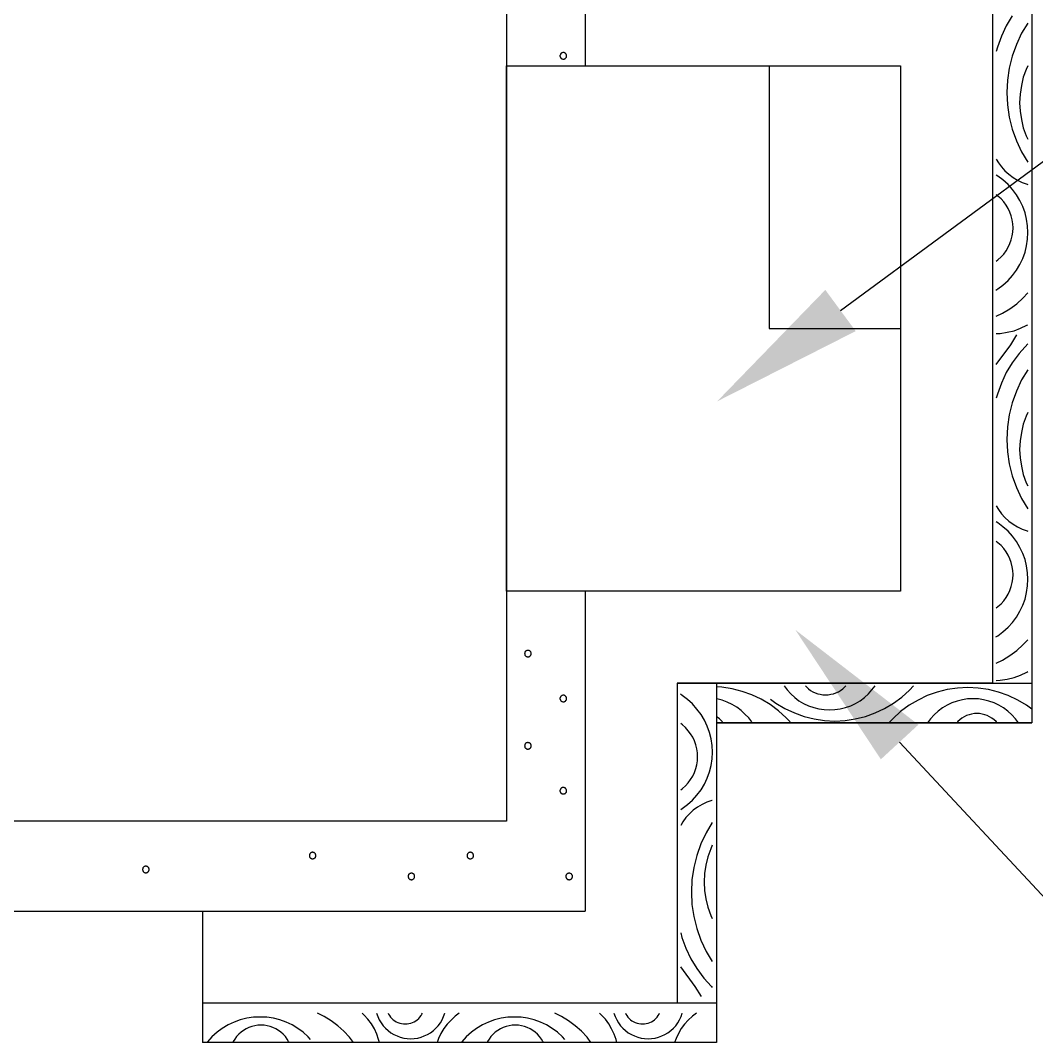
# Model space of a CAD drawing. Header units: metres. Extents: x 0 to 420, y 0 to 297.
# Drawn here: x 52.5 to 105, y 149 to 201.8 of the extents above; entities that cross this region are included whole.
import ezdxf

# ---------------------------------------------------------------- set-up
doc = ezdxf.new("R2010")
doc.units = ezdxf.units.M

msp = doc.modelspace()

# ---------------------------------------------------------------- linework, layer by layer
for p, q in [((81.68, 216.43), (81.68, 199.5)), ((77.61, 211.39), (77.61, 160.47)), ((104.76, 206.29), (104.76, 165.56)), ((102.73, 204.26), (102.73, 167.6)), ((94.88, 186.85), (115.13, 201.77)), ((103.75, 202.07), (103.44, 201.56)), ((104.55, 201.7), (104.23, 201.18)), ((103.44, 201.56), (103.19, 201.02)), ((104.23, 201.18), (103.96, 200.6)), ((103.19, 201.02), (102.98, 200.45)), ((80.42, 200.12), (80.41, 200.1)), ((80.43, 200.13), (80.42, 200.12)), ((80.44, 200.14), (80.43, 200.13)), ((80.46, 200.15), (80.44, 200.14)), ((80.47, 200.16), (80.46, 200.15)), ((80.49, 200.17), (80.47, 200.16)), ((80.5, 200.17), (80.49, 200.17)), ((80.52, 200.18), (80.5, 200.17)), ((80.54, 200.18), (80.52, 200.18)), ((80.55, 200.18), (80.54, 200.18)), ((80.57, 200.18), (80.55, 200.18)), ((80.59, 200.18), (80.57, 200.18)), ((80.6, 200.17), (80.59, 200.18)), ((80.62, 200.17), (80.6, 200.17)), ((80.63, 200.16), (80.62, 200.17)), ((80.65, 200.15), (80.63, 200.16)), ((80.66, 200.14), (80.65, 200.15)), ((80.67, 200.13), (80.66, 200.14)), ((80.68, 200.12), (80.67, 200.13)), ((80.69, 200.1), (80.68, 200.12)), ((102.98, 200.45), (102.92, 200.23)), ((103.96, 200.6), (103.75, 200)), ((80.39, 200.04), (80.38, 200.03)), ((80.38, 200.03), (80.38, 200.01)), ((80.38, 200.01), (80.38, 199.99)), ((80.38, 200.01), (80.38, 200.01)), ((80.38, 199.99), (80.39, 199.98)), ((80.4, 200.07), (80.39, 200.06)), ((80.39, 200.06), (80.39, 200.04)), ((80.39, 199.98), (80.39, 199.96)), ((80.39, 199.96), (80.4, 199.94)), ((80.41, 200.1), (80.4, 200.09)), ((80.4, 200.09), (80.4, 200.07)), ((80.4, 199.94), (80.4, 199.93)), ((80.4, 199.93), (80.41, 199.91)), ((80.41, 199.91), (80.42, 199.9)), ((80.42, 199.9), (80.43, 199.89)), ((80.43, 199.89), (80.44, 199.88)), ((80.44, 199.88), (80.46, 199.87)), ((80.46, 199.87), (80.47, 199.86)), ((80.47, 199.86), (80.49, 199.85)), ((80.49, 199.85), (80.5, 199.85)), ((80.5, 199.85), (80.52, 199.84)), ((80.52, 199.84), (80.54, 199.84)), ((80.54, 199.84), (80.55, 199.84)), ((80.55, 199.84), (80.57, 199.84)), ((80.57, 199.84), (80.59, 199.84)), ((80.59, 199.84), (80.6, 199.85)), ((80.6, 199.85), (80.62, 199.85)), ((80.62, 199.85), (80.63, 199.86)), ((80.63, 199.86), (80.65, 199.87)), ((80.65, 199.87), (80.66, 199.88)), ((80.66, 199.88), (80.67, 199.89)), ((80.67, 199.89), (80.68, 199.9)), ((80.68, 199.9), (80.69, 199.91)), ((80.7, 200.09), (80.69, 200.1)), ((80.69, 199.91), (80.7, 199.93)), ((80.71, 200.07), (80.7, 200.09)), ((80.7, 199.93), (80.71, 199.94)), ((80.71, 200.06), (80.71, 200.07)), ((80.72, 200.04), (80.71, 200.06)), ((80.71, 199.96), (80.72, 199.98)), ((80.71, 199.94), (80.71, 199.96)), ((80.72, 200.03), (80.72, 200.04)), ((80.72, 200.01), (80.72, 200.03)), ((80.72, 199.99), (80.72, 200.01)), ((80.72, 200.01), (80.72, 200.01)), ((80.72, 199.98), (80.72, 199.99)), ((103.75, 200), (103.59, 199.38)), ((77.61, 172.35), (77.61, 199.5)), ((77.61, 199.5), (97.98, 199.5)), ((91.19, 199.5), (91.19, 185.93)), ((97.98, 199.5), (97.98, 172.35)), ((103.59, 199.38), (103.5, 198.75)), ((104.47, 199.31), (104.32, 198.9)), ((104.55, 199.49), (104.47, 199.31)), ((103.5, 198.75), (103.47, 198.11)), ((104.32, 198.9), (104.22, 198.47)), ((103.47, 198.11), (103.5, 197.48)), ((104.15, 198.03), (104.13, 197.59)), ((104.22, 198.47), (104.15, 198.03)), ((103.5, 197.48), (103.59, 196.84)), ((104.13, 197.59), (104.15, 197.15)), ((104.15, 197.15), (104.22, 196.72)), ((103.59, 196.84), (103.75, 196.23)), ((104.22, 196.72), (104.32, 196.29)), ((103.75, 196.23), (103.96, 195.62)), ((104.32, 196.29), (104.47, 195.88)), ((103.96, 195.62), (104.23, 195.05)), ((104.47, 195.88), (104.55, 195.7)), ((104.23, 195.05), (104.55, 194.52)), ((102.92, 194.67), (103.03, 194.48)), ((103.03, 194.48), (103.19, 194.27)), ((103, 193.8), (102.92, 193.85)), ((103.27, 193.6), (103, 193.8)), ((103.19, 194.27), (103.37, 194.07)), ((103.37, 194.07), (103.57, 193.89)), ((103.57, 193.89), (103.79, 193.73)), ((103.53, 193.36), (103.27, 193.6)), ((103.76, 193.11), (103.53, 193.36)), ((103.79, 193.73), (104.02, 193.59)), ((104.02, 193.59), (104.26, 193.47)), ((104.26, 193.47), (104.52, 193.38)), ((104.52, 193.38), (104.55, 193.37)), ((103.01, 192.76), (102.92, 192.84)), ((103.17, 192.62), (103.01, 192.76)), ((103.97, 192.83), (103.76, 193.11)), ((104.14, 192.54), (103.97, 192.83)), ((77.61, 192.46), (77.61, 160.47)), ((103.31, 192.47), (103.17, 192.62)), ((103.43, 192.3), (103.31, 192.47)), ((103.54, 192.12), (103.43, 192.3)), ((104.29, 192.23), (104.14, 192.54)), ((104.41, 191.9), (104.29, 192.23)), ((103.63, 191.94), (103.54, 192.12)), ((103.7, 191.74), (103.63, 191.94)), ((103.75, 191.54), (103.7, 191.74)), ((104.49, 191.57), (104.41, 191.9)), ((103.78, 191.33), (103.75, 191.54)), ((103.79, 191.12), (103.78, 191.33)), ((104.54, 191.23), (104.49, 191.57)), ((104.56, 190.88), (104.54, 191.23)), ((103.7, 190.51), (103.75, 190.71)), ((103.75, 190.71), (103.78, 190.91)), ((103.78, 190.91), (103.79, 191.12)), ((104.54, 190.54), (104.56, 190.88)), ((103.43, 189.94), (103.54, 190.12)), ((103.54, 190.12), (103.63, 190.31)), ((103.63, 190.31), (103.7, 190.51)), ((104.41, 189.86), (104.49, 190.2)), ((104.49, 190.2), (104.54, 190.54)), ((103.01, 189.48), (103.17, 189.62)), ((103.17, 189.62), (103.31, 189.77)), ((103.31, 189.77), (103.43, 189.94)), ((104.29, 189.54), (104.41, 189.86)), ((102.92, 189.41), (103.01, 189.48)), ((103.97, 188.93), (104.14, 189.23)), ((104.14, 189.23), (104.29, 189.54)), ((103.53, 188.4), (103.76, 188.66)), ((103.76, 188.66), (103.97, 188.93)), ((102.9, 187.9), (103, 187.97)), ((103, 187.97), (103.27, 188.17)), ((103.27, 188.17), (103.53, 188.4)), ((103.98, 187.2), (104.3, 187.5)), ((104.3, 187.5), (104.55, 187.77)), ((103.24, 186.71), (103.62, 186.94)), ((103.62, 186.94), (103.98, 187.2)), ((102.92, 186.56), (103.24, 186.71)), ((91.19, 185.93), (97.98, 185.93)), ((103.84, 185.81), (104.18, 185.94)), ((104.18, 185.94), (104.51, 186.09)), ((104.51, 186.09), (104.55, 186.11)), ((102.92, 185.66), (103.13, 185.67)), ((103.13, 185.67), (103.49, 185.73)), ((103.49, 185.73), (103.84, 185.81)), ((103.67, 185.09), (103.99, 185.6)), ((102.92, 184.07), (103.67, 185.09)), ((104.55, 185.13), (104.11, 184.64)), ((104.11, 184.64), (103.75, 184.16)), ((103.75, 184.16), (103.44, 183.65)), ((104.55, 183.79), (104.23, 183.27)), ((103.44, 183.65), (103.19, 183.1)), ((104.23, 183.27), (103.96, 182.69)), ((103.19, 183.1), (102.98, 182.54)), ((103.96, 182.69), (103.75, 182.09)), ((102.98, 182.54), (102.92, 182.32)), ((103.75, 182.09), (103.59, 181.47)), ((103.59, 181.47), (103.5, 180.84)), ((104.47, 181.4), (104.32, 180.99)), ((104.55, 181.58), (104.47, 181.4)), ((103.5, 180.84), (103.47, 180.2)), ((104.32, 180.99), (104.22, 180.56)), ((103.47, 180.2), (103.5, 179.56)), ((104.15, 180.12), (104.13, 179.68)), ((104.22, 180.56), (104.15, 180.12)), ((103.5, 179.56), (103.59, 178.93)), ((104.13, 179.68), (104.15, 179.24)), ((104.15, 179.24), (104.22, 178.81)), ((103.59, 178.93), (103.75, 178.31)), ((104.22, 178.81), (104.32, 178.38)), ((103.75, 178.31), (103.96, 177.71)), ((104.32, 178.38), (104.47, 177.96)), ((104.47, 177.96), (104.55, 177.79)), ((103.96, 177.71), (104.23, 177.14)), ((104.23, 177.14), (104.55, 176.61)), ((102.92, 176.76), (103.03, 176.57)), ((103.03, 176.57), (103.19, 176.36)), ((103.19, 176.36), (103.37, 176.16)), ((103, 175.89), (102.92, 175.94)), ((103.27, 175.68), (103, 175.89)), ((103.37, 176.16), (103.57, 175.98)), ((103.57, 175.98), (103.79, 175.82)), ((103.79, 175.82), (104.02, 175.68)), ((103.53, 175.45), (103.27, 175.68)), ((103.76, 175.2), (103.53, 175.45)), ((104.02, 175.68), (104.26, 175.56)), ((104.26, 175.56), (104.52, 175.47)), ((104.52, 175.47), (104.55, 175.46)), ((103.01, 174.85), (102.92, 174.92)), ((103.17, 174.71), (103.01, 174.85)), ((103.97, 174.92), (103.76, 175.2)), ((104.14, 174.62), (103.97, 174.92)), ((103.31, 174.56), (103.17, 174.71)), ((103.43, 174.39), (103.31, 174.56)), ((103.54, 174.21), (103.43, 174.39)), ((104.29, 174.31), (104.14, 174.62)), ((104.41, 173.99), (104.29, 174.31)), ((103.63, 174.02), (103.54, 174.21)), ((103.7, 173.83), (103.63, 174.02)), ((103.75, 173.62), (103.7, 173.83)), ((104.49, 173.66), (104.41, 173.99)), ((103.78, 173.42), (103.75, 173.62)), ((103.79, 173.21), (103.78, 173.42)), ((103.78, 173), (103.79, 173.21)), ((104.54, 173.31), (104.49, 173.66)), ((104.56, 172.97), (104.54, 173.31)), ((103.7, 172.59), (103.75, 172.8)), ((103.75, 172.8), (103.78, 173)), ((104.54, 172.63), (104.56, 172.97)), ((97.98, 172.35), (77.61, 172.35)), ((81.68, 172.35), (81.68, 155.83)), ((103.43, 172.03), (103.54, 172.21)), ((103.54, 172.21), (103.63, 172.4)), ((103.63, 172.4), (103.7, 172.59)), ((104.41, 171.95), (104.49, 172.29)), ((104.49, 172.29), (104.54, 172.63)), ((103.01, 171.57), (103.17, 171.71)), ((103.17, 171.71), (103.31, 171.86)), ((103.31, 171.86), (103.43, 172.03)), ((104.14, 171.32), (104.29, 171.63)), ((104.29, 171.63), (104.41, 171.95)), ((102.92, 171.5), (103.01, 171.57)), ((103.97, 171.02), (104.14, 171.32)), ((103.53, 170.49), (103.76, 170.74)), ((103.76, 170.74), (103.97, 171.02)), ((102.9, 169.99), (103, 170.05)), ((103, 170.05), (103.27, 170.26)), ((103.27, 170.26), (103.53, 170.49)), ((103.98, 169.29), (104.3, 169.59)), ((104.3, 169.59), (104.55, 169.85)), ((78.56, 169.15), (78.55, 169.13)), ((78.55, 169.13), (78.56, 169.12)), ((78.55, 169.13), (78.55, 169.13)), ((78.57, 169.2), (78.56, 169.18)), ((78.56, 169.18), (78.56, 169.17)), ((78.56, 169.17), (78.56, 169.15)), ((78.56, 169.12), (78.56, 169.1)), ((78.56, 169.1), (78.56, 169.08)), ((78.56, 169.08), (78.57, 169.07)), ((78.58, 169.23), (78.57, 169.21)), ((78.57, 169.21), (78.57, 169.2)), ((78.57, 169.07), (78.57, 169.05)), ((78.57, 169.05), (78.58, 169.04)), ((78.59, 169.24), (78.58, 169.23)), ((78.58, 169.04), (78.59, 169.03)), ((78.6, 169.25), (78.59, 169.24)), ((78.59, 169.03), (78.6, 169.01)), ((78.62, 169.26), (78.6, 169.25)), ((78.6, 169.01), (78.62, 169)), ((78.63, 169.27), (78.62, 169.26)), ((78.62, 169), (78.63, 168.99)), ((78.64, 169.28), (78.63, 169.27)), ((78.63, 168.99), (78.64, 168.98)), ((78.66, 169.29), (78.64, 169.28)), ((78.64, 168.98), (78.66, 168.98)), ((78.68, 169.3), (78.66, 169.29)), ((78.66, 168.98), (78.68, 168.97)), ((78.69, 169.3), (78.68, 169.3)), ((78.68, 168.97), (78.69, 168.97)), ((78.71, 169.3), (78.69, 169.3)), ((78.69, 168.97), (78.71, 168.96)), ((78.72, 169.3), (78.71, 169.3)), ((78.71, 168.96), (78.72, 168.96)), ((78.74, 169.3), (78.72, 169.3)), ((78.72, 168.96), (78.74, 168.96)), ((78.76, 169.3), (78.74, 169.3)), ((78.74, 168.96), (78.76, 168.97)), ((78.77, 169.3), (78.76, 169.3)), ((78.76, 168.97), (78.77, 168.97)), ((78.79, 169.29), (78.77, 169.3)), ((78.77, 168.97), (78.79, 168.98)), ((78.8, 169.28), (78.79, 169.29)), ((78.79, 168.98), (78.8, 168.98)), ((78.82, 169.27), (78.8, 169.28)), ((78.8, 168.98), (78.82, 168.99)), ((78.83, 169.26), (78.82, 169.27)), ((78.82, 168.99), (78.83, 169)), ((78.84, 169.25), (78.83, 169.26)), ((78.83, 169), (78.84, 169.01)), ((78.86, 169.24), (78.84, 169.25)), ((78.84, 169.01), (78.86, 169.03)), ((78.87, 169.23), (78.86, 169.24)), ((78.86, 169.03), (78.87, 169.04)), ((78.87, 169.21), (78.87, 169.23)), ((78.88, 169.2), (78.87, 169.21)), ((78.87, 169.05), (78.88, 169.07)), ((78.87, 169.04), (78.87, 169.05)), ((78.89, 169.18), (78.88, 169.2)), ((78.88, 169.07), (78.89, 169.08)), ((78.89, 169.17), (78.89, 169.18)), ((78.89, 169.15), (78.89, 169.17)), ((78.89, 169.13), (78.89, 169.15)), ((78.89, 169.12), (78.89, 169.13)), ((78.89, 169.13), (78.89, 169.13)), ((78.89, 169.1), (78.89, 169.12)), ((78.89, 169.08), (78.89, 169.1)), ((103.24, 168.8), (103.62, 169.03)), ((103.62, 169.03), (103.98, 169.29)), ((102.92, 168.64), (103.24, 168.8)), ((103.49, 167.81), (103.84, 167.9)), ((103.84, 167.9), (104.18, 168.02)), ((104.18, 168.02), (104.51, 168.18)), ((104.51, 168.18), (104.55, 168.2)), ((102.73, 167.6), (86.43, 167.6)), ((86.43, 167.6), (104.76, 167.6)), ((86.43, 167.6), (86.43, 151.08)), ((88.46, 167.6), (88.46, 149.04)), ((88.74, 167.39), (88.46, 167.41)), ((89.27, 167.31), (88.74, 167.39)), ((91.96, 167.47), (92.12, 167.26)), ((93.06, 167.47), (93.12, 167.41)), ((93.12, 167.41), (93.22, 167.32)), ((94.99, 167.32), (95.09, 167.41)), ((95.09, 167.41), (95.15, 167.47)), ((96.5, 167.26), (96.66, 167.47)), ((98.44, 167.25), (98.65, 167.47)), ((101.45, 167.38), (100.92, 167.35)), ((101.99, 167.35), (101.45, 167.38)), ((102.92, 167.75), (103.13, 167.76)), ((103.13, 167.76), (103.49, 167.81)), ((80.4, 166.88), (80.39, 166.86)), ((80.39, 166.86), (80.39, 166.84)), ((80.41, 166.9), (80.4, 166.89)), ((80.4, 166.89), (80.4, 166.88)), ((80.42, 166.92), (80.41, 166.9)), ((80.43, 166.93), (80.42, 166.92)), ((80.44, 166.94), (80.43, 166.93)), ((80.46, 166.95), (80.44, 166.94)), ((80.47, 166.96), (80.46, 166.95)), ((80.49, 166.97), (80.47, 166.96)), ((80.5, 166.97), (80.49, 166.97)), ((80.52, 166.98), (80.5, 166.97)), ((80.54, 166.98), (80.52, 166.98)), ((80.55, 166.98), (80.54, 166.98)), ((80.57, 166.98), (80.55, 166.98)), ((80.59, 166.98), (80.57, 166.98)), ((80.6, 166.97), (80.59, 166.98)), ((80.62, 166.97), (80.6, 166.97)), ((80.63, 166.96), (80.62, 166.97)), ((80.65, 166.95), (80.63, 166.96)), ((80.66, 166.94), (80.65, 166.95)), ((80.67, 166.93), (80.66, 166.94)), ((80.68, 166.92), (80.67, 166.93)), ((80.69, 166.9), (80.68, 166.92)), ((80.7, 166.89), (80.69, 166.9)), ((80.71, 166.88), (80.7, 166.89)), ((80.71, 166.86), (80.71, 166.88)), ((80.72, 166.84), (80.71, 166.86)), ((86.7, 166.96), (86.6, 167.03)), ((86.97, 166.76), (86.7, 166.96)), ((89.79, 167.18), (89.27, 167.31)), ((90.3, 167), (89.79, 167.18)), ((90.78, 166.77), (90.3, 167)), ((92.12, 167.26), (92.3, 167.06)), ((92.3, 167.06), (92.51, 166.87)), ((92.51, 166.87), (92.73, 166.7)), ((93.22, 167.32), (93.33, 167.23)), ((93.33, 167.23), (93.45, 167.16)), ((93.45, 167.16), (93.57, 167.11)), ((93.57, 167.11), (93.7, 167.06)), ((93.7, 167.06), (93.83, 167.03)), ((93.83, 167.03), (93.97, 167.01)), ((93.97, 167.01), (94.11, 167)), ((94.11, 167), (94.24, 167.01)), ((94.24, 167.01), (94.38, 167.03)), ((94.38, 167.03), (94.51, 167.06)), ((94.51, 167.06), (94.64, 167.11)), ((94.64, 167.11), (94.77, 167.16)), ((94.77, 167.16), (94.88, 167.23)), ((94.88, 167.23), (94.99, 167.32)), ((95.89, 166.7), (96.11, 166.87)), ((96.11, 166.87), (96.32, 167.06)), ((96.32, 167.06), (96.5, 167.26)), ((97.61, 166.57), (98.05, 166.89)), ((98.05, 166.89), (98.44, 167.25)), ((99.36, 166.96), (98.88, 166.73)), ((99.87, 167.14), (99.36, 166.96)), ((100.39, 167.27), (99.87, 167.14)), ((100.92, 167.35), (100.39, 167.27)), ((102.52, 167.27), (101.99, 167.35)), ((103.04, 167.14), (102.52, 167.27)), ((103.54, 166.96), (103.04, 167.14)), ((104.03, 166.73), (103.54, 166.96)), ((80.39, 166.84), (80.38, 166.83)), ((80.38, 166.83), (80.38, 166.81)), ((80.38, 166.81), (80.38, 166.79)), ((80.38, 166.81), (80.38, 166.81)), ((80.38, 166.79), (80.39, 166.78)), ((80.39, 166.78), (80.39, 166.76)), ((80.39, 166.76), (80.4, 166.75)), ((80.4, 166.75), (80.4, 166.73)), ((80.4, 166.73), (80.41, 166.72)), ((80.41, 166.72), (80.42, 166.7)), ((80.42, 166.7), (80.43, 166.69)), ((80.43, 166.69), (80.44, 166.68)), ((80.44, 166.68), (80.46, 166.67)), ((80.46, 166.67), (80.47, 166.66)), ((80.47, 166.66), (80.49, 166.65)), ((80.49, 166.65), (80.5, 166.65)), ((80.5, 166.65), (80.52, 166.64)), ((80.52, 166.64), (80.54, 166.64)), ((80.54, 166.64), (80.55, 166.64)), ((80.55, 166.64), (80.57, 166.64)), ((80.57, 166.64), (80.59, 166.64)), ((80.59, 166.64), (80.6, 166.65)), ((80.6, 166.65), (80.62, 166.65)), ((80.62, 166.65), (80.63, 166.66)), ((80.63, 166.66), (80.65, 166.67)), ((80.65, 166.67), (80.66, 166.68)), ((80.66, 166.68), (80.67, 166.69)), ((80.67, 166.69), (80.68, 166.7)), ((80.68, 166.7), (80.69, 166.72)), ((80.69, 166.72), (80.7, 166.73)), ((80.7, 166.73), (80.71, 166.75)), ((80.71, 166.76), (80.72, 166.78)), ((80.71, 166.75), (80.71, 166.76)), ((80.72, 166.83), (80.72, 166.84)), ((80.72, 166.81), (80.72, 166.83)), ((80.72, 166.79), (80.72, 166.81)), ((80.72, 166.81), (80.72, 166.81)), ((80.72, 166.78), (80.72, 166.79)), ((87.23, 166.53), (86.97, 166.76)), ((87.46, 166.27), (87.23, 166.53)), ((88.49, 166.79), (88.46, 166.8)), ((88.76, 166.72), (88.49, 166.79)), ((89.02, 166.63), (88.76, 166.72)), ((89.28, 166.51), (89.02, 166.63)), ((89.51, 166.37), (89.28, 166.51)), ((89.74, 166.2), (89.51, 166.37)), ((91.24, 166.5), (90.78, 166.77)), ((91.67, 166.18), (91.24, 166.5)), ((91.26, 166.77), (91.54, 166.57)), ((91.54, 166.57), (92, 166.3)), ((92.73, 166.7), (92.97, 166.56)), ((92.97, 166.56), (93.22, 166.44)), ((93.22, 166.44), (93.49, 166.35)), ((93.49, 166.35), (93.76, 166.28)), ((94.86, 166.28), (95.13, 166.35)), ((95.13, 166.35), (95.4, 166.44)), ((95.4, 166.44), (95.65, 166.56)), ((95.65, 166.56), (95.89, 166.7)), ((97.15, 166.3), (97.61, 166.57)), ((98.42, 166.46), (97.98, 166.14)), ((98.88, 166.73), (98.42, 166.46)), ((100.14, 166.33), (99.92, 166.16)), ((100.38, 166.47), (100.14, 166.33)), ((100.63, 166.59), (100.38, 166.47)), ((100.9, 166.68), (100.63, 166.59)), ((101.17, 166.75), (100.9, 166.68)), ((101.44, 166.79), (101.17, 166.75)), ((101.72, 166.8), (101.44, 166.79)), ((102, 166.79), (101.72, 166.8)), ((102.27, 166.75), (102, 166.79)), ((102.54, 166.68), (102.27, 166.75)), ((102.81, 166.59), (102.54, 166.68)), ((103.06, 166.47), (102.81, 166.59)), ((103.3, 166.33), (103.06, 166.47)), ((103.52, 166.16), (103.3, 166.33)), ((104.49, 166.46), (104.03, 166.73)), ((104.76, 166.26), (104.49, 166.46)), ((87.67, 165.99), (87.46, 166.27)), ((87.84, 165.7), (87.67, 165.99)), ((88.51, 165.84), (88.46, 165.87)), ((88.62, 165.76), (88.51, 165.84)), ((89.94, 166.01), (89.74, 166.2)), ((90.13, 165.81), (89.94, 166.01)), ((90.29, 165.6), (90.13, 165.81)), ((92.07, 165.82), (91.67, 166.18)), ((92, 166.3), (92.49, 166.07)), ((92.28, 165.6), (92.07, 165.82)), ((92.49, 166.07), (92.99, 165.89)), ((92.99, 165.89), (93.51, 165.76)), ((93.76, 166.28), (94.03, 166.24)), ((94.03, 166.24), (94.31, 166.23)), ((94.31, 166.23), (94.59, 166.24)), ((94.59, 166.24), (94.86, 166.28)), ((95.64, 165.76), (96.16, 165.89)), ((96.16, 165.89), (96.67, 166.07)), ((96.67, 166.07), (97.15, 166.3)), ((97.98, 166.14), (97.59, 165.78)), ((99.71, 165.97), (99.53, 165.77)), ((99.92, 166.16), (99.71, 165.97)), ((101.15, 165.8), (101.04, 165.71)), ((101.26, 165.87), (101.15, 165.8)), ((101.39, 165.93), (101.26, 165.87)), ((101.52, 165.97), (101.39, 165.93)), ((101.65, 166), (101.52, 165.97)), ((101.79, 166.03), (101.65, 166)), ((101.92, 166.03), (101.79, 166.03)), ((102.06, 166.03), (101.92, 166.03)), ((102.2, 166), (102.06, 166.03)), ((102.33, 165.97), (102.2, 166)), ((102.46, 165.93), (102.33, 165.97)), ((102.58, 165.87), (102.46, 165.93)), ((102.7, 165.8), (102.58, 165.87)), ((102.81, 165.71), (102.7, 165.8)), ((103.73, 165.97), (103.52, 166.16)), ((103.91, 165.77), (103.73, 165.97)), ((86.71, 165.45), (86.62, 165.52)), ((86.87, 165.31), (86.71, 165.45)), ((87.01, 165.15), (86.87, 165.31)), ((87.99, 165.39), (87.84, 165.7)), ((88.11, 165.06), (87.99, 165.39)), ((104.76, 165.56), (88.46, 165.56)), ((88.46, 165.56), (104.76, 165.56)), ((88.72, 165.66), (88.62, 165.76)), ((88.78, 165.6), (88.72, 165.66)), ((93.51, 165.76), (94.04, 165.68)), ((94.04, 165.68), (94.58, 165.65)), ((94.58, 165.65), (95.11, 165.68)), ((95.11, 165.68), (95.64, 165.76)), ((97.59, 165.78), (97.38, 165.56)), ((99.53, 165.77), (99.37, 165.56)), ((100.93, 165.62), (100.88, 165.56)), ((101.04, 165.71), (100.93, 165.62)), ((102.91, 165.62), (102.81, 165.71)), ((102.97, 165.56), (102.91, 165.62)), ((104.07, 165.56), (103.91, 165.77)), ((87.13, 164.99), (87.01, 165.15)), ((87.24, 164.81), (87.13, 164.99)), ((87.33, 164.62), (87.24, 164.81)), ((88.19, 164.73), (88.11, 165.06)), ((78.56, 164.38), (78.55, 164.37)), ((78.55, 164.37), (78.56, 164.35)), ((78.55, 164.37), (78.55, 164.37)), ((78.57, 164.43), (78.56, 164.42)), ((78.56, 164.42), (78.56, 164.4)), ((78.56, 164.4), (78.56, 164.38)), ((78.56, 164.35), (78.56, 164.34)), ((78.56, 164.34), (78.56, 164.32)), ((78.56, 164.32), (78.57, 164.3)), ((78.58, 164.46), (78.57, 164.45)), ((78.57, 164.45), (78.57, 164.43)), ((78.57, 164.3), (78.57, 164.29)), ((78.57, 164.29), (78.58, 164.27)), ((78.59, 164.48), (78.58, 164.46)), ((78.58, 164.27), (78.59, 164.26)), ((78.6, 164.49), (78.59, 164.48)), ((78.59, 164.26), (78.6, 164.25)), ((78.62, 164.5), (78.6, 164.49)), ((78.6, 164.25), (78.62, 164.24)), ((78.63, 164.51), (78.62, 164.5)), ((78.62, 164.24), (78.63, 164.23)), ((78.64, 164.52), (78.63, 164.51)), ((78.63, 164.23), (78.64, 164.22)), ((78.66, 164.52), (78.64, 164.52)), ((78.64, 164.22), (78.66, 164.21)), ((78.68, 164.53), (78.66, 164.52)), ((78.66, 164.21), (78.68, 164.21)), ((78.69, 164.53), (78.68, 164.53)), ((78.68, 164.21), (78.69, 164.2)), ((78.71, 164.54), (78.69, 164.53)), ((78.72, 164.54), (78.71, 164.54)), ((78.74, 164.54), (78.72, 164.54)), ((78.76, 164.53), (78.74, 164.54)), ((78.77, 164.53), (78.76, 164.53)), ((78.76, 164.2), (78.77, 164.21)), ((78.79, 164.52), (78.77, 164.53)), ((78.77, 164.21), (78.79, 164.21)), ((78.8, 164.52), (78.79, 164.52)), ((78.79, 164.21), (78.8, 164.22)), ((78.82, 164.51), (78.8, 164.52)), ((78.8, 164.22), (78.82, 164.23)), ((78.83, 164.5), (78.82, 164.51)), ((78.82, 164.23), (78.83, 164.24)), ((78.84, 164.49), (78.83, 164.5)), ((78.83, 164.24), (78.84, 164.25)), ((78.86, 164.48), (78.84, 164.49)), ((78.84, 164.25), (78.86, 164.26)), ((78.87, 164.46), (78.86, 164.48)), ((78.86, 164.26), (78.87, 164.27)), ((78.87, 164.45), (78.87, 164.46)), ((78.88, 164.43), (78.87, 164.45)), ((78.87, 164.29), (78.88, 164.3)), ((78.87, 164.27), (78.87, 164.29)), ((78.89, 164.42), (78.88, 164.43)), ((78.88, 164.3), (78.89, 164.32)), ((78.89, 164.4), (78.89, 164.42)), ((78.89, 164.38), (78.89, 164.4)), ((78.89, 164.37), (78.89, 164.38)), ((78.89, 164.35), (78.89, 164.37)), ((78.89, 164.37), (78.89, 164.37)), ((78.89, 164.34), (78.89, 164.35)), ((78.89, 164.32), (78.89, 164.34)), ((87.4, 164.42), (87.33, 164.62)), ((87.45, 164.22), (87.4, 164.42)), ((87.48, 164.01), (87.45, 164.22)), ((88.24, 164.39), (88.19, 164.73)), ((88.26, 164.04), (88.24, 164.39)), ((97.93, 164.56), (110.78, 150.75)), ((78.69, 164.2), (78.71, 164.2)), ((78.71, 164.2), (78.72, 164.2)), ((78.72, 164.2), (78.74, 164.2)), ((78.74, 164.2), (78.76, 164.2)), ((87.49, 163.8), (87.48, 164.01)), ((87.48, 163.6), (87.49, 163.8)), ((88.19, 163.36), (88.24, 163.7)), ((88.24, 163.7), (88.26, 164.04)), ((87.33, 162.99), (87.4, 163.19)), ((87.4, 163.19), (87.45, 163.39)), ((87.45, 163.39), (87.48, 163.6)), ((88.11, 163.03), (88.19, 163.36)), ((87.01, 162.46), (87.13, 162.62)), ((87.13, 162.62), (87.24, 162.8)), ((87.24, 162.8), (87.33, 162.99)), ((87.84, 162.39), (87.99, 162.7)), ((87.99, 162.7), (88.11, 163.03)), ((80.4, 162.11), (80.39, 162.09)), ((80.41, 162.14), (80.4, 162.12)), ((80.4, 162.12), (80.4, 162.11)), ((80.42, 162.15), (80.41, 162.14)), ((80.43, 162.17), (80.42, 162.15)), ((80.44, 162.18), (80.43, 162.17)), ((80.46, 162.19), (80.44, 162.18)), ((80.47, 162.19), (80.46, 162.19)), ((80.49, 162.2), (80.47, 162.19)), ((80.5, 162.21), (80.49, 162.2)), ((80.52, 162.21), (80.5, 162.21)), ((80.54, 162.21), (80.52, 162.21)), ((80.55, 162.21), (80.54, 162.21)), ((80.57, 162.21), (80.55, 162.21)), ((80.59, 162.21), (80.57, 162.21)), ((80.6, 162.21), (80.59, 162.21)), ((80.62, 162.2), (80.6, 162.21)), ((80.63, 162.19), (80.62, 162.2)), ((80.65, 162.19), (80.63, 162.19)), ((80.66, 162.18), (80.65, 162.19)), ((80.67, 162.17), (80.66, 162.18)), ((80.68, 162.15), (80.67, 162.17)), ((80.69, 162.14), (80.68, 162.15)), ((80.7, 162.12), (80.69, 162.14)), ((80.71, 162.11), (80.7, 162.12)), ((80.71, 162.09), (80.71, 162.11)), ((86.62, 162.09), (86.71, 162.16)), ((86.71, 162.16), (86.87, 162.3)), ((86.87, 162.3), (87.01, 162.46)), ((87.67, 162.09), (87.84, 162.39)), ((80.39, 162.08), (80.38, 162.06)), ((80.38, 162.06), (80.38, 162.04)), ((80.38, 162.04), (80.38, 162.03)), ((80.38, 162.04), (80.38, 162.04)), ((80.38, 162.03), (80.39, 162.01)), ((80.39, 162.09), (80.39, 162.08)), ((80.39, 162.01), (80.39, 162)), ((80.39, 162), (80.4, 161.98)), ((80.4, 161.98), (80.4, 161.96)), ((80.4, 161.96), (80.41, 161.95)), ((80.41, 161.95), (80.42, 161.94)), ((80.42, 161.94), (80.43, 161.92)), ((80.43, 161.92), (80.44, 161.91)), ((80.44, 161.91), (80.46, 161.9)), ((80.46, 161.9), (80.47, 161.9)), ((80.47, 161.9), (80.49, 161.89)), ((80.49, 161.89), (80.5, 161.88)), ((80.5, 161.88), (80.52, 161.88)), ((80.52, 161.88), (80.54, 161.88)), ((80.54, 161.88), (80.55, 161.88)), ((80.55, 161.88), (80.57, 161.88)), ((80.57, 161.88), (80.59, 161.88)), ((80.59, 161.88), (80.6, 161.88)), ((80.6, 161.88), (80.62, 161.89)), ((80.62, 161.89), (80.63, 161.9)), ((80.63, 161.9), (80.65, 161.9)), ((80.65, 161.9), (80.66, 161.91)), ((80.66, 161.91), (80.67, 161.92)), ((80.67, 161.92), (80.68, 161.94)), ((80.68, 161.94), (80.69, 161.95)), ((80.69, 161.95), (80.7, 161.96)), ((80.7, 161.96), (80.71, 161.98)), ((80.72, 162.08), (80.71, 162.09)), ((80.71, 162), (80.72, 162.01)), ((80.71, 161.98), (80.71, 162)), ((80.72, 162.06), (80.72, 162.08)), ((80.72, 162.04), (80.72, 162.06)), ((80.72, 162.03), (80.72, 162.04)), ((80.72, 162.04), (80.72, 162.04)), ((80.72, 162.01), (80.72, 162.03)), ((87.23, 161.56), (87.46, 161.82)), ((87.46, 161.82), (87.67, 162.09)), ((86.62, 161.08), (86.7, 161.13)), ((86.7, 161.13), (86.97, 161.33)), ((86.97, 161.33), (87.23, 161.56)), ((87.27, 161.04), (87.07, 160.86)), ((87.49, 161.2), (87.27, 161.04)), ((87.72, 161.34), (87.49, 161.2)), ((87.96, 161.45), (87.72, 161.34)), ((88.22, 161.54), (87.96, 161.45)), ((88.25, 161.55), (88.22, 161.54)), ((86.89, 160.66), (86.73, 160.44)), ((87.07, 160.86), (86.89, 160.66)), ((77.61, 160.47), (19.46, 160.47)), ((86.73, 160.44), (86.62, 160.26)), ((88.25, 160.41), (87.93, 159.88)), ((87.93, 159.88), (87.66, 159.3)), ((87.66, 159.3), (87.45, 158.7)), ((88.17, 159.05), (88.02, 158.64)), ((88.25, 159.23), (88.17, 159.05)), ((67.44, 158.76), (67.43, 158.75)), ((67.43, 158.75), (67.43, 158.73)), ((67.43, 158.73), (67.43, 158.71)), ((67.43, 158.71), (67.43, 158.7)), ((67.43, 158.7), (67.43, 158.68)), ((67.43, 158.7), (67.43, 158.7)), ((67.43, 158.68), (67.43, 158.66)), ((67.43, 158.66), (67.43, 158.65)), ((67.43, 158.65), (67.44, 158.63)), ((67.45, 158.78), (67.44, 158.76)), ((67.44, 158.63), (67.45, 158.62)), ((67.46, 158.79), (67.45, 158.78)), ((67.45, 158.62), (67.46, 158.6)), ((67.47, 158.81), (67.46, 158.79)), ((67.46, 158.6), (67.47, 158.59)), ((67.48, 158.82), (67.47, 158.81)), ((67.47, 158.59), (67.48, 158.58)), ((67.49, 158.83), (67.48, 158.82)), ((67.48, 158.58), (67.49, 158.57)), ((67.5, 158.84), (67.49, 158.83)), ((67.49, 158.57), (67.5, 158.56)), ((67.52, 158.85), (67.5, 158.84)), ((67.5, 158.56), (67.52, 158.55)), ((67.53, 158.85), (67.52, 158.85)), ((67.52, 158.55), (67.53, 158.54)), ((67.55, 158.86), (67.53, 158.85)), ((67.53, 158.54), (67.55, 158.54)), ((67.56, 158.86), (67.55, 158.86)), ((67.55, 158.54), (67.56, 158.53)), ((67.58, 158.87), (67.56, 158.86)), ((67.56, 158.53), (67.58, 158.53)), ((67.6, 158.87), (67.58, 158.87)), ((67.58, 158.53), (67.6, 158.53)), ((67.61, 158.87), (67.6, 158.87)), ((67.6, 158.53), (67.61, 158.53)), ((67.63, 158.86), (67.61, 158.87)), ((67.61, 158.53), (67.63, 158.53)), ((67.65, 158.86), (67.63, 158.86)), ((67.63, 158.53), (67.65, 158.54)), ((67.66, 158.85), (67.65, 158.86)), ((67.65, 158.54), (67.66, 158.54)), ((67.68, 158.85), (67.66, 158.85)), ((67.66, 158.54), (67.68, 158.55)), ((67.69, 158.84), (67.68, 158.85)), ((67.68, 158.55), (67.69, 158.56)), ((67.7, 158.83), (67.69, 158.84)), ((67.69, 158.56), (67.7, 158.57)), ((67.72, 158.82), (67.7, 158.83)), ((67.7, 158.57), (67.72, 158.58)), ((67.73, 158.81), (67.72, 158.82)), ((67.72, 158.58), (67.73, 158.59)), ((67.74, 158.79), (67.73, 158.81)), ((67.73, 158.59), (67.74, 158.6)), ((67.75, 158.78), (67.74, 158.79)), ((67.74, 158.6), (67.75, 158.62)), ((67.75, 158.76), (67.75, 158.78)), ((67.76, 158.75), (67.75, 158.76)), ((67.75, 158.63), (67.76, 158.65)), ((67.75, 158.62), (67.75, 158.63)), ((67.76, 158.73), (67.76, 158.75)), ((67.77, 158.71), (67.76, 158.73)), ((67.76, 158.66), (67.77, 158.68)), ((67.76, 158.65), (67.76, 158.66)), ((67.77, 158.7), (67.77, 158.71)), ((67.77, 158.68), (67.77, 158.7)), ((67.77, 158.7), (67.77, 158.7)), ((75.59, 158.76), (75.58, 158.75)), ((75.58, 158.75), (75.58, 158.73)), ((75.58, 158.73), (75.58, 158.71)), ((75.58, 158.71), (75.58, 158.7)), ((75.58, 158.7), (75.58, 158.68)), ((75.58, 158.7), (75.58, 158.7)), ((75.58, 158.68), (75.58, 158.66)), ((75.58, 158.66), (75.58, 158.65)), ((75.58, 158.65), (75.59, 158.63)), ((75.6, 158.78), (75.59, 158.76)), ((75.59, 158.63), (75.6, 158.62)), ((75.61, 158.79), (75.6, 158.78)), ((75.6, 158.62), (75.61, 158.6)), ((75.62, 158.81), (75.61, 158.79)), ((75.61, 158.6), (75.62, 158.59)), ((75.63, 158.82), (75.62, 158.81)), ((75.62, 158.59), (75.63, 158.58)), ((75.64, 158.83), (75.63, 158.82)), ((75.63, 158.58), (75.64, 158.57)), ((75.65, 158.84), (75.64, 158.83)), ((75.64, 158.57), (75.65, 158.56)), ((75.67, 158.85), (75.65, 158.84)), ((75.65, 158.56), (75.67, 158.55)), ((75.68, 158.85), (75.67, 158.85)), ((75.67, 158.55), (75.68, 158.54)), ((75.7, 158.86), (75.68, 158.85)), ((75.68, 158.54), (75.7, 158.54)), ((75.71, 158.86), (75.7, 158.86)), ((75.7, 158.54), (75.71, 158.53)), ((75.73, 158.87), (75.71, 158.86)), ((75.71, 158.53), (75.73, 158.53)), ((75.75, 158.87), (75.73, 158.87)), ((75.73, 158.53), (75.75, 158.53)), ((75.76, 158.87), (75.75, 158.87)), ((75.75, 158.53), (75.76, 158.53)), ((75.78, 158.86), (75.76, 158.87)), ((75.76, 158.53), (75.78, 158.53)), ((75.8, 158.86), (75.78, 158.86)), ((75.78, 158.53), (75.8, 158.54)), ((75.81, 158.85), (75.8, 158.86)), ((75.8, 158.54), (75.81, 158.54)), ((75.83, 158.85), (75.81, 158.85)), ((75.81, 158.54), (75.83, 158.55)), ((75.84, 158.84), (75.83, 158.85)), ((75.83, 158.55), (75.84, 158.56)), ((75.85, 158.83), (75.84, 158.84)), ((75.84, 158.56), (75.85, 158.57)), ((75.87, 158.82), (75.85, 158.83)), ((75.85, 158.57), (75.87, 158.58)), ((75.88, 158.81), (75.87, 158.82)), ((75.87, 158.58), (75.88, 158.59)), ((75.89, 158.79), (75.88, 158.81)), ((75.88, 158.59), (75.89, 158.6)), ((75.9, 158.78), (75.89, 158.79)), ((75.89, 158.6), (75.9, 158.62)), ((75.9, 158.76), (75.9, 158.78)), ((75.91, 158.75), (75.9, 158.76)), ((75.9, 158.63), (75.91, 158.65)), ((75.9, 158.62), (75.9, 158.63)), ((75.91, 158.73), (75.91, 158.75)), ((75.92, 158.71), (75.91, 158.73)), ((75.91, 158.66), (75.92, 158.68)), ((75.91, 158.65), (75.91, 158.66)), ((75.92, 158.7), (75.92, 158.71)), ((75.92, 158.68), (75.92, 158.7)), ((75.92, 158.7), (75.92, 158.7)), ((87.45, 158.7), (87.29, 158.08)), ((88.02, 158.64), (87.92, 158.21)), ((58.82, 158.01), (58.81, 158)), ((58.81, 158), (58.81, 157.98)), ((58.81, 157.98), (58.81, 157.96)), ((58.81, 157.98), (58.81, 157.98)), ((58.81, 157.96), (58.82, 157.95)), ((58.83, 158.06), (58.82, 158.05)), ((58.82, 158.05), (58.82, 158.03)), ((58.82, 158.03), (58.82, 158.01)), ((58.82, 157.95), (58.82, 157.93)), ((58.82, 157.93), (58.82, 157.92)), ((58.82, 157.92), (58.83, 157.9)), ((58.84, 158.08), (58.83, 158.06)), ((58.83, 157.9), (58.84, 157.89)), ((58.85, 158.09), (58.84, 158.08)), ((58.84, 157.89), (58.85, 157.87)), ((58.86, 158.1), (58.85, 158.09)), ((58.85, 157.87), (58.86, 157.86)), ((58.87, 158.11), (58.86, 158.1)), ((58.89, 158.12), (58.87, 158.11)), ((58.9, 158.13), (58.89, 158.12)), ((58.92, 158.14), (58.9, 158.13)), ((58.93, 158.14), (58.92, 158.14)), ((58.95, 158.15), (58.93, 158.14)), ((58.96, 158.15), (58.95, 158.15)), ((58.98, 158.15), (58.96, 158.15)), ((59, 158.15), (58.98, 158.15)), ((59.01, 158.15), (59, 158.15)), ((59.03, 158.14), (59.01, 158.15)), ((59.05, 158.14), (59.03, 158.14)), ((59.06, 158.13), (59.05, 158.14)), ((59.08, 158.12), (59.06, 158.13)), ((59.09, 158.11), (59.08, 158.12)), ((59.1, 158.1), (59.09, 158.11)), ((59.11, 158.09), (59.1, 158.1)), ((59.1, 157.86), (59.11, 157.87)), ((59.12, 158.08), (59.11, 158.09)), ((59.11, 157.87), (59.12, 157.89)), ((59.13, 158.06), (59.12, 158.08)), ((59.12, 157.89), (59.13, 157.9)), ((59.14, 158.05), (59.13, 158.06)), ((59.13, 157.9), (59.14, 157.92)), ((59.14, 158.03), (59.14, 158.05)), ((59.15, 158.01), (59.14, 158.03)), ((59.14, 157.93), (59.15, 157.95)), ((59.14, 157.92), (59.14, 157.93)), ((59.15, 158), (59.15, 158.01)), ((59.15, 157.98), (59.15, 158)), ((59.15, 157.96), (59.15, 157.98)), ((59.15, 157.98), (59.15, 157.98)), ((59.15, 157.95), (59.15, 157.96)), ((87.29, 158.08), (87.2, 157.45)), ((87.92, 158.21), (87.85, 157.77)), ((58.86, 157.86), (58.87, 157.85)), ((58.87, 157.85), (58.89, 157.84)), ((58.89, 157.84), (58.9, 157.83)), ((58.9, 157.83), (58.92, 157.82)), ((58.92, 157.82), (58.93, 157.82)), ((58.93, 157.82), (58.95, 157.81)), ((58.95, 157.81), (58.96, 157.81)), ((58.96, 157.81), (58.98, 157.81)), ((58.98, 157.81), (59, 157.81)), ((59, 157.81), (59.01, 157.81)), ((59.01, 157.81), (59.03, 157.82)), ((59.03, 157.82), (59.05, 157.82)), ((59.05, 157.82), (59.06, 157.83)), ((59.06, 157.83), (59.08, 157.84)), ((59.08, 157.84), (59.09, 157.85)), ((59.09, 157.85), (59.1, 157.86)), ((72.54, 157.64), (72.53, 157.62)), ((72.53, 157.62), (72.54, 157.61)), ((72.53, 157.62), (72.53, 157.62)), ((72.55, 157.69), (72.54, 157.67)), ((72.54, 157.67), (72.54, 157.66)), ((72.54, 157.66), (72.54, 157.64)), ((72.54, 157.61), (72.54, 157.59)), ((72.54, 157.59), (72.54, 157.57)), ((72.54, 157.57), (72.55, 157.56)), ((72.56, 157.72), (72.55, 157.7)), ((72.55, 157.7), (72.55, 157.69)), ((72.55, 157.56), (72.55, 157.54)), ((72.55, 157.54), (72.56, 157.53)), ((72.57, 157.73), (72.56, 157.72)), ((72.56, 157.53), (72.57, 157.51)), ((72.58, 157.74), (72.57, 157.73)), ((72.57, 157.51), (72.58, 157.5)), ((72.6, 157.75), (72.58, 157.74)), ((72.58, 157.5), (72.6, 157.49)), ((72.61, 157.76), (72.6, 157.75)), ((72.6, 157.49), (72.61, 157.48)), ((72.62, 157.77), (72.61, 157.76)), ((72.61, 157.48), (72.62, 157.47)), ((72.64, 157.78), (72.62, 157.77)), ((72.62, 157.47), (72.64, 157.47)), ((72.66, 157.78), (72.64, 157.78)), ((72.64, 157.47), (72.66, 157.46)), ((72.67, 157.79), (72.66, 157.78)), ((72.66, 157.46), (72.67, 157.46)), ((72.69, 157.79), (72.67, 157.79)), ((72.67, 157.46), (72.69, 157.45)), ((72.7, 157.79), (72.69, 157.79)), ((72.69, 157.45), (72.7, 157.45)), ((72.72, 157.79), (72.7, 157.79)), ((72.7, 157.45), (72.72, 157.45)), ((72.74, 157.79), (72.72, 157.79)), ((72.72, 157.45), (72.74, 157.46)), ((72.75, 157.78), (72.74, 157.79)), ((72.74, 157.46), (72.75, 157.46)), ((72.77, 157.78), (72.75, 157.78)), ((72.75, 157.46), (72.77, 157.47)), ((72.78, 157.77), (72.77, 157.78)), ((72.77, 157.47), (72.78, 157.47)), ((72.8, 157.76), (72.78, 157.77)), ((72.78, 157.47), (72.8, 157.48)), ((72.81, 157.75), (72.8, 157.76)), ((72.8, 157.48), (72.81, 157.49)), ((72.82, 157.74), (72.81, 157.75)), ((72.81, 157.49), (72.82, 157.5)), ((72.84, 157.73), (72.82, 157.74)), ((72.82, 157.5), (72.84, 157.51)), ((72.85, 157.72), (72.84, 157.73)), ((72.84, 157.51), (72.85, 157.53)), ((72.85, 157.7), (72.85, 157.72)), ((72.86, 157.69), (72.85, 157.7)), ((72.85, 157.54), (72.86, 157.56)), ((72.85, 157.53), (72.85, 157.54)), ((72.87, 157.67), (72.86, 157.69)), ((72.86, 157.56), (72.87, 157.57)), ((72.87, 157.66), (72.87, 157.67)), ((72.87, 157.64), (72.87, 157.66)), ((72.87, 157.62), (72.87, 157.64)), ((72.87, 157.61), (72.87, 157.62)), ((72.87, 157.62), (72.87, 157.62)), ((72.87, 157.59), (72.87, 157.61)), ((72.87, 157.57), (72.87, 157.59)), ((80.69, 157.64), (80.68, 157.62)), ((80.68, 157.62), (80.69, 157.61)), ((80.68, 157.62), (80.68, 157.62)), ((80.7, 157.69), (80.69, 157.67)), ((80.69, 157.67), (80.69, 157.66)), ((80.69, 157.66), (80.69, 157.64)), ((80.69, 157.61), (80.69, 157.59)), ((80.69, 157.59), (80.69, 157.57)), ((80.69, 157.57), (80.7, 157.56)), ((80.71, 157.72), (80.7, 157.7)), ((80.7, 157.7), (80.7, 157.69)), ((80.7, 157.56), (80.7, 157.54)), ((80.7, 157.54), (80.71, 157.53)), ((80.72, 157.73), (80.71, 157.72)), ((80.71, 157.53), (80.72, 157.51)), ((80.73, 157.74), (80.72, 157.73)), ((80.72, 157.51), (80.73, 157.5)), ((80.75, 157.75), (80.73, 157.74)), ((80.73, 157.5), (80.75, 157.49)), ((80.76, 157.76), (80.75, 157.75)), ((80.75, 157.49), (80.76, 157.48)), ((80.77, 157.77), (80.76, 157.76)), ((80.76, 157.48), (80.77, 157.47)), ((80.79, 157.78), (80.77, 157.77)), ((80.77, 157.47), (80.79, 157.47)), ((80.81, 157.78), (80.79, 157.78)), ((80.79, 157.47), (80.81, 157.46)), ((80.82, 157.79), (80.81, 157.78)), ((80.81, 157.46), (80.82, 157.46)), ((80.84, 157.79), (80.82, 157.79)), ((80.82, 157.46), (80.84, 157.45)), ((80.85, 157.79), (80.84, 157.79)), ((80.84, 157.45), (80.85, 157.45)), ((80.87, 157.79), (80.85, 157.79)), ((80.85, 157.45), (80.87, 157.45)), ((80.89, 157.79), (80.87, 157.79)), ((80.87, 157.45), (80.89, 157.46)), ((80.9, 157.78), (80.89, 157.79)), ((80.89, 157.46), (80.9, 157.46)), ((80.92, 157.78), (80.9, 157.78)), ((80.9, 157.46), (80.92, 157.47)), ((80.93, 157.77), (80.92, 157.78)), ((80.92, 157.47), (80.93, 157.47)), ((80.95, 157.76), (80.93, 157.77)), ((80.93, 157.47), (80.95, 157.48)), ((80.96, 157.75), (80.95, 157.76)), ((80.95, 157.48), (80.96, 157.49)), ((80.97, 157.74), (80.96, 157.75)), ((80.96, 157.49), (80.97, 157.5)), ((80.99, 157.73), (80.97, 157.74)), ((80.97, 157.5), (80.99, 157.51)), ((81, 157.72), (80.99, 157.73)), ((80.99, 157.51), (81, 157.53)), ((81, 157.7), (81, 157.72)), ((81.01, 157.69), (81, 157.7)), ((81, 157.54), (81.01, 157.56)), ((81, 157.53), (81, 157.54)), ((81.02, 157.67), (81.01, 157.69)), ((81.01, 157.56), (81.02, 157.57)), ((81.02, 157.66), (81.02, 157.67)), ((81.02, 157.64), (81.02, 157.66)), ((81.02, 157.62), (81.02, 157.64)), ((81.02, 157.61), (81.02, 157.62)), ((81.02, 157.62), (81.02, 157.62)), ((81.02, 157.59), (81.02, 157.61)), ((81.02, 157.57), (81.02, 157.59)), ((87.2, 157.45), (87.17, 156.81)), ((87.85, 157.77), (87.83, 157.33)), ((87.83, 157.33), (87.85, 156.89)), ((87.85, 156.89), (87.92, 156.46)), ((87.17, 156.81), (87.2, 156.18)), ((87.92, 156.46), (88.02, 156.03)), ((19.85, 155.83), (81.68, 155.83)), ((61.91, 155.83), (61.91, 149.04)), ((87.2, 156.18), (87.29, 155.55)), ((88.02, 156.03), (88.17, 155.61)), ((87.29, 155.55), (87.45, 154.93)), ((88.17, 155.61), (88.25, 155.44)), ((86.62, 154.7), (86.68, 154.47)), ((87.45, 154.93), (87.66, 154.33)), ((86.68, 154.47), (86.88, 153.91)), ((87.66, 154.33), (87.93, 153.75)), ((86.88, 153.91), (87.14, 153.37)), ((87.93, 153.75), (88.25, 153.22)), ((87.14, 153.37), (87.45, 152.86)), ((87.37, 151.93), (86.62, 152.95)), ((87.45, 152.86), (87.81, 152.37)), ((87.81, 152.37), (88.21, 151.93)), ((87.69, 151.42), (87.37, 151.93)), ((88.21, 151.93), (88.25, 151.89)), ((88.46, 151.08), (61.91, 151.08)), ((68.19, 150.39), (67.85, 150.55)), ((70.26, 150.46), (70.16, 150.55)), ((70.9, 150.55), (70.97, 150.38)), ((71.5, 150.55), (71.52, 150.51)), ((71.52, 150.51), (71.57, 150.43)), ((73.2, 150.43), (73.25, 150.51)), ((73.25, 150.51), (73.27, 150.55)), ((74.37, 150.38), (74.43, 150.55)), ((74.43, 150.55), (74.43, 150.55)), ((75.17, 150.55), (74.96, 150.4)), ((80.46, 150.39), (80.12, 150.55)), ((82.53, 150.46), (82.43, 150.55)), ((83.17, 150.55), (83.23, 150.38)), ((83.76, 150.55), (83.78, 150.51)), ((83.78, 150.51), (83.83, 150.43)), ((85.46, 150.43), (85.51, 150.51)), ((85.51, 150.51), (85.53, 150.55)), ((86.64, 150.38), (86.7, 150.55)), ((86.7, 150.55), (86.7, 150.55)), ((87.43, 150.55), (87.22, 150.4)), ((63.23, 149.95), (62.93, 149.77)), ((63.54, 150.1), (63.23, 149.95)), ((63.86, 150.21), (63.54, 150.1)), ((64.2, 150.3), (63.86, 150.21)), ((64.54, 150.35), (64.2, 150.3)), ((64.88, 150.36), (64.54, 150.35)), ((65.23, 150.35), (64.88, 150.36)), ((65.57, 150.3), (65.23, 150.35)), ((65.9, 150.21), (65.57, 150.3)), ((66.23, 150.1), (65.9, 150.21)), ((66.54, 149.95), (66.23, 150.1)), ((66.83, 149.77), (66.54, 149.95)), ((68.56, 150.17), (68.19, 150.39)), ((68.9, 149.91), (68.56, 150.17)), ((70.46, 150.24), (70.26, 150.46)), ((70.64, 150), (70.46, 150.24)), ((70.79, 149.75), (70.64, 150)), ((70.97, 150.38), (71.04, 150.21)), ((71.04, 150.21), (71.14, 150.06)), ((71.14, 150.06), (71.24, 149.91)), ((71.57, 150.43), (71.62, 150.35)), ((71.62, 150.35), (71.69, 150.28)), ((71.69, 150.28), (71.76, 150.22)), ((71.76, 150.22), (71.84, 150.16)), ((71.84, 150.16), (71.92, 150.11)), ((71.92, 150.11), (72.01, 150.07)), ((72.01, 150.07), (72.1, 150.04)), ((72.1, 150.04), (72.19, 150.02)), ((72.19, 150.02), (72.29, 150)), ((72.29, 150), (72.38, 150)), ((72.38, 150), (72.48, 150)), ((72.48, 150), (72.57, 150.02)), ((72.57, 150.02), (72.67, 150.04)), ((72.67, 150.04), (72.76, 150.07)), ((72.76, 150.07), (72.84, 150.11)), ((72.84, 150.11), (72.93, 150.16)), ((72.93, 150.16), (73, 150.22)), ((73, 150.22), (73.08, 150.28)), ((73.08, 150.28), (73.14, 150.35)), ((73.14, 150.35), (73.2, 150.43)), ((74.09, 149.91), (74.2, 150.06)), ((74.2, 150.06), (74.29, 150.21)), ((74.29, 150.21), (74.37, 150.38)), ((74.55, 149.99), (74.38, 149.76)), ((74.75, 150.2), (74.55, 149.99)), ((74.96, 150.4), (74.75, 150.2)), ((76.37, 149.95), (76.07, 149.77)), ((76.68, 150.1), (76.37, 149.95)), ((77, 150.21), (76.68, 150.1)), ((77.34, 150.3), (77, 150.21)), ((77.68, 150.35), (77.34, 150.3)), ((78.02, 150.36), (77.68, 150.35)), ((78.37, 150.35), (78.02, 150.36)), ((78.71, 150.3), (78.37, 150.35)), ((79.04, 150.21), (78.71, 150.3)), ((79.37, 150.1), (79.04, 150.21)), ((79.68, 149.95), (79.37, 150.1)), ((79.97, 149.77), (79.68, 149.95)), ((80.82, 150.17), (80.46, 150.39)), ((81.17, 149.91), (80.82, 150.17)), ((82.73, 150.24), (82.53, 150.46)), ((82.9, 150), (82.73, 150.24)), ((83.05, 149.75), (82.9, 150)), ((83.23, 150.38), (83.31, 150.21)), ((83.31, 150.21), (83.4, 150.06)), ((83.4, 150.06), (83.51, 149.91)), ((83.83, 150.43), (83.89, 150.35)), ((83.89, 150.35), (83.96, 150.28)), ((83.96, 150.28), (84.03, 150.22)), ((84.03, 150.22), (84.1, 150.16)), ((84.1, 150.16), (84.19, 150.11)), ((84.19, 150.11), (84.27, 150.07)), ((84.27, 150.07), (84.36, 150.04)), ((84.36, 150.04), (84.46, 150.02)), ((84.46, 150.02), (84.55, 150)), ((84.55, 150), (84.65, 150)), ((84.65, 150), (84.74, 150)), ((84.74, 150), (84.84, 150.02)), ((84.84, 150.02), (84.93, 150.04)), ((84.93, 150.04), (85.02, 150.07)), ((85.02, 150.07), (85.11, 150.11)), ((85.11, 150.11), (85.19, 150.16)), ((85.19, 150.16), (85.27, 150.22)), ((85.27, 150.22), (85.34, 150.28)), ((85.34, 150.28), (85.41, 150.35)), ((85.41, 150.35), (85.46, 150.43)), ((86.36, 149.91), (86.47, 150.06)), ((86.47, 150.06), (86.56, 150.21)), ((86.56, 150.21), (86.64, 150.38)), ((86.82, 149.99), (86.65, 149.76)), ((87.01, 150.2), (86.82, 149.99)), ((87.22, 150.4), (87.01, 150.2)), ((62.66, 149.57), (62.4, 149.33)), ((62.93, 149.77), (62.66, 149.57)), ((63.78, 149.47), (63.67, 149.35)), ((63.9, 149.58), (63.78, 149.47)), ((64.03, 149.67), (63.9, 149.58)), ((64.16, 149.75), (64.03, 149.67)), ((64.31, 149.82), (64.16, 149.75)), ((64.46, 149.87), (64.31, 149.82)), ((64.61, 149.91), (64.46, 149.87)), ((64.77, 149.94), (64.61, 149.91)), ((64.93, 149.94), (64.77, 149.94)), ((65.09, 149.94), (64.93, 149.94)), ((65.25, 149.91), (65.09, 149.94)), ((65.4, 149.87), (65.25, 149.91)), ((65.55, 149.82), (65.4, 149.87)), ((65.7, 149.75), (65.55, 149.82)), ((65.83, 149.67), (65.7, 149.75)), ((65.96, 149.58), (65.83, 149.67)), ((66.08, 149.47), (65.96, 149.58)), ((66.19, 149.35), (66.08, 149.47)), ((67.11, 149.57), (66.83, 149.77)), ((67.37, 149.33), (67.11, 149.57)), ((69.22, 149.62), (68.9, 149.91)), ((69.51, 149.31), (69.22, 149.62)), ((70.92, 149.48), (70.79, 149.75)), ((71.01, 149.2), (70.92, 149.48)), ((71.24, 149.91), (71.36, 149.78)), ((71.36, 149.78), (71.5, 149.66)), ((71.5, 149.66), (71.64, 149.55)), ((71.64, 149.55), (71.8, 149.46)), ((71.8, 149.46), (71.96, 149.38)), ((73.37, 149.38), (73.54, 149.46)), ((73.54, 149.46), (73.69, 149.55)), ((73.69, 149.55), (73.84, 149.66)), ((73.84, 149.66), (73.97, 149.78)), ((73.97, 149.78), (74.09, 149.91)), ((74.23, 149.51), (74.11, 149.25)), ((74.38, 149.76), (74.23, 149.51)), ((75.8, 149.57), (75.54, 149.33)), ((76.07, 149.77), (75.8, 149.57)), ((76.92, 149.47), (76.81, 149.35)), ((77.04, 149.58), (76.92, 149.47)), ((77.17, 149.67), (77.04, 149.58)), ((77.3, 149.75), (77.17, 149.67)), ((77.45, 149.82), (77.3, 149.75)), ((77.6, 149.87), (77.45, 149.82)), ((77.75, 149.91), (77.6, 149.87)), ((77.91, 149.94), (77.75, 149.91)), ((78.07, 149.94), (77.91, 149.94)), ((78.23, 149.94), (78.07, 149.94)), ((78.39, 149.91), (78.23, 149.94)), ((78.54, 149.87), (78.39, 149.91)), ((78.69, 149.82), (78.54, 149.87)), ((78.84, 149.75), (78.69, 149.82)), ((78.97, 149.67), (78.84, 149.75)), ((79.1, 149.58), (78.97, 149.67)), ((79.22, 149.47), (79.1, 149.58)), ((79.33, 149.35), (79.22, 149.47)), ((80.25, 149.57), (79.97, 149.77)), ((80.51, 149.33), (80.25, 149.57)), ((81.49, 149.62), (81.17, 149.91)), ((81.78, 149.31), (81.49, 149.62)), ((83.18, 149.48), (83.05, 149.75)), ((83.28, 149.2), (83.18, 149.48)), ((83.51, 149.91), (83.63, 149.78)), ((83.63, 149.78), (83.76, 149.66)), ((83.76, 149.66), (83.91, 149.55)), ((83.91, 149.55), (84.07, 149.46)), ((84.07, 149.46), (84.23, 149.38)), ((85.64, 149.38), (85.8, 149.46)), ((85.8, 149.46), (85.96, 149.55)), ((85.96, 149.55), (86.1, 149.66)), ((86.1, 149.66), (86.24, 149.78)), ((86.24, 149.78), (86.36, 149.91)), ((86.5, 149.51), (86.38, 149.25)), ((86.65, 149.76), (86.5, 149.51)), ((88.46, 149.04), (61.91, 149.04)), ((62.17, 149.08), (62.14, 149.04)), ((62.4, 149.33), (62.17, 149.08)), ((63.5, 149.09), (63.47, 149.04)), ((63.58, 149.22), (63.5, 149.09)), ((63.67, 149.35), (63.58, 149.22)), ((66.28, 149.22), (66.19, 149.35)), ((66.36, 149.09), (66.28, 149.22)), ((66.39, 149.04), (66.36, 149.09)), ((67.49, 149.2), (67.37, 149.33)), ((69.71, 149.04), (69.51, 149.31)), ((71.06, 149.04), (71.01, 149.2)), ((71.96, 149.38), (72.13, 149.32)), ((72.13, 149.32), (72.31, 149.27)), ((72.31, 149.27), (72.49, 149.25)), ((72.49, 149.25), (72.67, 149.24)), ((72.67, 149.24), (72.85, 149.25)), ((72.85, 149.25), (73.03, 149.27)), ((73.03, 149.27), (73.2, 149.32)), ((73.2, 149.32), (73.37, 149.38)), ((74.11, 149.25), (74.03, 149.04)), ((75.31, 149.08), (75.28, 149.04)), ((75.54, 149.33), (75.31, 149.08)), ((76.64, 149.09), (76.61, 149.04)), ((76.72, 149.22), (76.64, 149.09)), ((76.81, 149.35), (76.72, 149.22)), ((79.42, 149.22), (79.33, 149.35)), ((79.5, 149.09), (79.42, 149.22)), ((79.53, 149.04), (79.5, 149.09)), ((80.63, 149.2), (80.51, 149.33)), ((81.98, 149.04), (81.78, 149.31)), ((83.32, 149.04), (83.28, 149.2)), ((84.23, 149.38), (84.4, 149.32)), ((84.4, 149.32), (84.57, 149.27)), ((84.57, 149.27), (84.75, 149.25)), ((84.75, 149.25), (84.93, 149.24)), ((84.93, 149.24), (85.11, 149.25)), ((85.11, 149.25), (85.29, 149.27)), ((85.29, 149.27), (85.47, 149.32)), ((85.47, 149.32), (85.64, 149.38)), ((86.38, 149.25), (86.3, 149.04))]:
    msp.add_line(p, q)
for points in [[(95.66, 185.79), (88.5, 182.16), (94.09, 187.92)], [(96.96, 163.67), (92.54, 170.36), (98.9, 165.46)]]:
    msp.add_solid(points)

doc.saveas('drawing.dxf')
